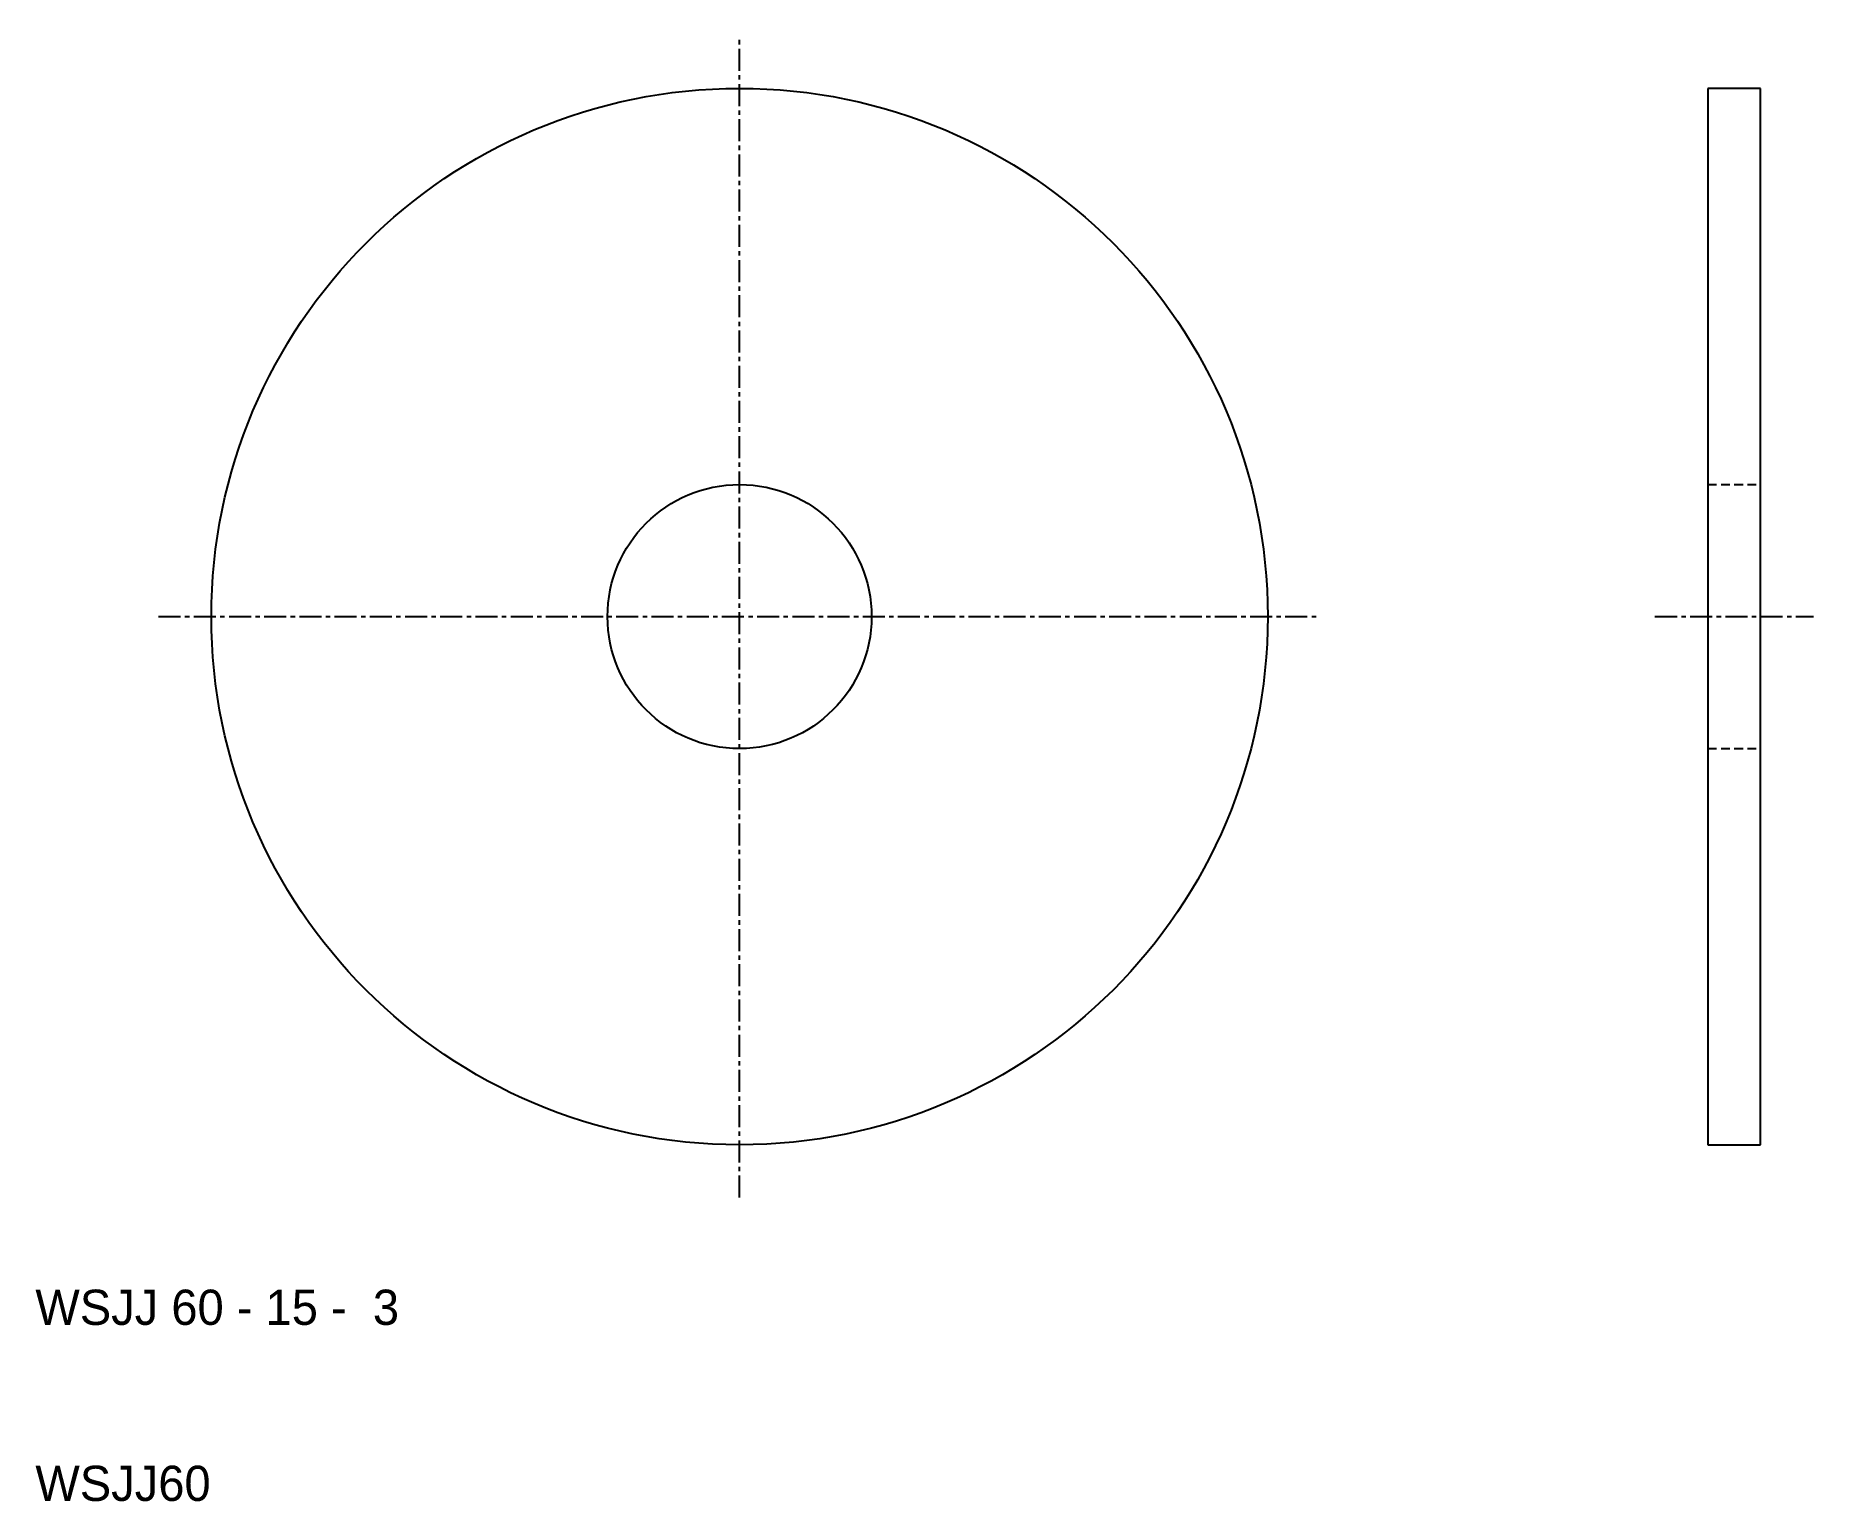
# Model space of a CAD drawing. Extents: x 10 to 111, y 10 to 93.
import ezdxf

# ---------------------------------------------------------------- set-up
doc = ezdxf.new("R2010")
doc.units = 0
doc.linetypes.add('CENTER', pattern=[2, 1.25, -0.25, 0.25, -0.25])
doc.linetypes.add('DASHED', pattern=[0.75, 0.5, -0.25])
doc.layers.get('0').update_dxf_attribs({"linetype": 'CONTINUOUS'})
doc.layers.add('CENTER', color=1, linetype='CENTER')

msp = doc.modelspace()

# ---------------------------------------------------------------- linework, layer by layer
at = {"color": 7, "linetype": 'CONTINUOUS'}
for p, q in [((105, 90.23), (105, 30.23)), ((108, 90.23), (105, 90.23)), ((108, 30.23), (108, 90.23)), ((105, 30.23), (108, 30.23))]:
    msp.add_line(p, q, dxfattribs=at)
at = {"color": 3, "linetype": 'DASHED'}
for p, q in [((105, 67.73), (108, 67.73)), ((105, 52.73), (108, 52.73))]:
    msp.add_line(p, q, dxfattribs=at)
at = {"color": 7, "linetype": 'CONTINUOUS'}
for radius in [30, 7.5]:
    msp.add_circle((50, 60.23), radius, dxfattribs=at)
at = {"layer": 'CENTER', "color": 1, "linetype": 'CENTER'}
for p, q in [((50, 27.23), (50, 93.23)), ((17, 60.23), (83, 60.23)), ((102, 60.23), (111, 60.23))]:
    msp.add_line(p, q, dxfattribs=at)

# ---------------------------------------------------------------- texts
at = {"color": 7, "linetype": 'CONTINUOUS'}
for s, p in [('WSJJ 60 - 15 -  3', (10, 20)), ('WSJJ60', (10, 10))]:
    msp.add_text(s, height=2, dxfattribs=at).set_placement(p)

doc.saveas('drawing.dxf')
